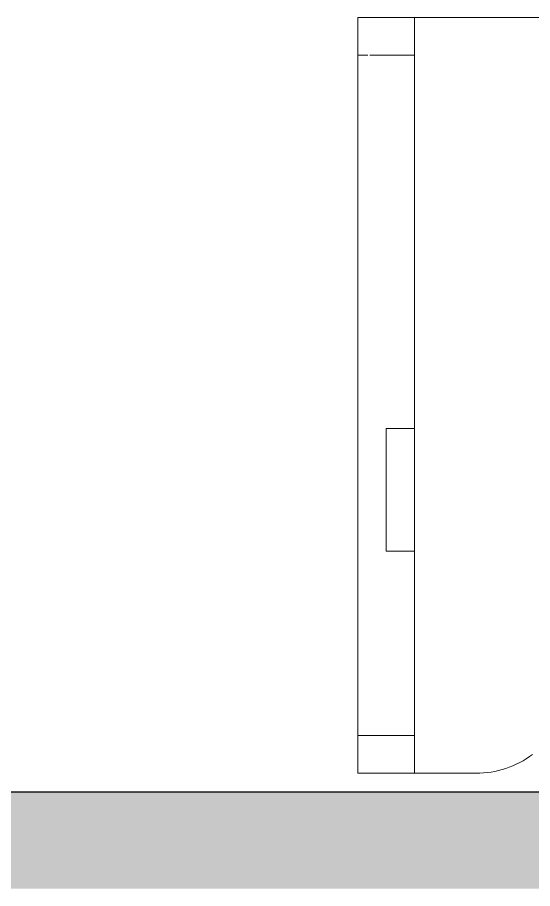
# Model space of a CAD drawing. Header units: millimetres. Extents: x 155927 to 317870, y -36033 to 97293.
# Drawn here: x 173002 to 173547, y 21006 to 21928 of the extents above; entities that cross this region are included whole.
import ezdxf

# ---------------------------------------------------------------- set-up
doc = ezdxf.new("R2010")
doc.units = ezdxf.units.MM
doc.header["$MEASUREMENT"] = 0
for name, color, linetype, lineweight in [('A-WALL-PATT', 7, 'CONTINUOUS', 9), ('I-FURN', 8, 'CONTINUOUS', 9), ('I-WALL', 7, 'CONTINUOUS', 9)]:
    doc.layers.add(name, color=color, linetype=linetype, lineweight=lineweight)

msp = doc.modelspace()

# ---------------------------------------------------------------- hatches: boundary and pattern name
at = {"layer": 'A-WALL-PATT'}
msp.add_hatch(color=256, dxfattribs=at).paths.add_polyline_path([(178998.83, 21005.61), (178998.83, 21107.61), (166470.83, 21107.61), (166470.83, 21005.61), (178727.98, 21005.61)], flags=0)

# ---------------------------------------------------------------- linework, layer by layer
at = {"layer": 'I-FURN'}
for p, q in [((173361.96, 21127.61), (173361.96, 21927.61)), ((173361.96, 21927.61), (173361.96, 21887.61)), ((173361.96, 21927.61), (173421.96, 21927.61)), ((173421.96, 21927.61), (173361.96, 21927.61)), ((174761.96, 21927.61), (173361.96, 21927.61)), ((173361.96, 21927.61), (173361.96, 21127.61)), ((173361.96, 21127.61), (173361.96, 21927.61)), ((173361.96, 21927.61), (174761.96, 21927.61)), ((173421.96, 21927.61), (173421.96, 21492.61)), ((173421.96, 21888.13), (173421.96, 21927.61)), ((173361.96, 21887.61), (173361.96, 21167.61)), ((173372.54, 21887.61), (173361.96, 21887.61)), ((173372.54, 21887.61), (173361.96, 21887.61)), ((173421.96, 21887.61), (173374.86, 21887.61)), ((173421.96, 21887.61), (173374.86, 21887.61)), ((173421.96, 21167.61), (173421.96, 21887.61)), ((173391.96, 21362.61), (173391.96, 21492.61)), ((173391.96, 21492.61), (173421.96, 21492.61)), ((173391.96, 21492.61), (173391.96, 21362.61)), ((173421.96, 21492.61), (173391.96, 21492.61)), ((173421.96, 21492.61), (173421.96, 21362.61)), ((173421.96, 21362.61), (173391.96, 21362.61)), ((173421.96, 21362.61), (173391.96, 21362.61)), ((173421.96, 21362.61), (173421.96, 21127.61)), ((173361.96, 21167.61), (173361.96, 21127.61)), ((173421.96, 21167.61), (173361.96, 21167.61)), ((173421.96, 21167.61), (173361.96, 21167.61)), ((173421.96, 21127.61), (173421.96, 21167.61)), ((173421.96, 21127.61), (173361.96, 21127.61)), ((173421.96, 21127.61), (173361.96, 21127.61)), ((173361.96, 21127.61), (173486.96, 21127.61)), ((173486.96, 21127.61), (173361.96, 21127.61))]:
    msp.add_line(p, q, dxfattribs=at)
msp.add_arc((173486.96, 21227.61), 100, 270, 306.8699, dxfattribs=at)
msp.add_arc((173486.96, 21227.61), 100, 270, 306.8699, dxfattribs=at)
at = {"layer": 'I-WALL', "lineweight": 30}
msp.add_line((178998.83, 21107.61), (172785.83, 21107.61), dxfattribs=at)

doc.saveas('drawing.dxf')
